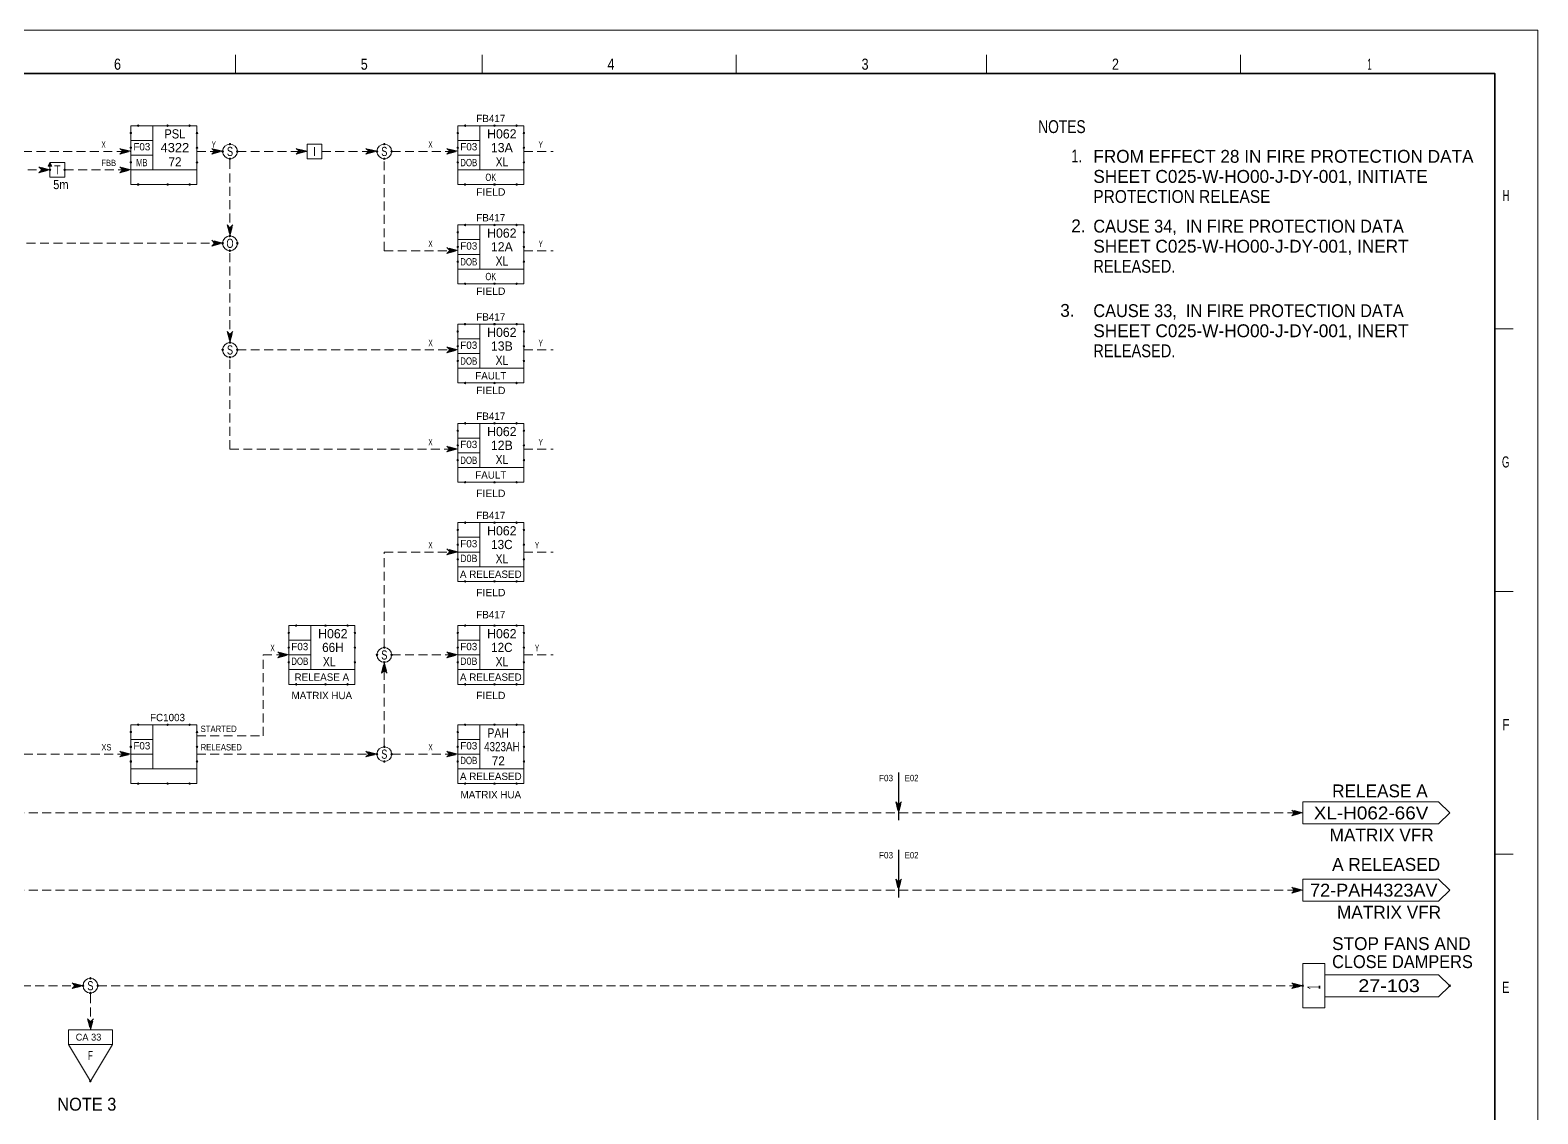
# Model space of a CAD drawing. Header units: millimetres. Extents: x 0 to 841, y 0 to 594.
# Drawn here: x 430.6 to 841, y 299.1 to 594 of the extents above; entities that cross this region are included whole.
import ezdxf
from ezdxf.enums import TextEntityAlignment as Align

# ---------------------------------------------------------------- set-up
doc = ezdxf.new("R2010")
doc.units = ezdxf.units.MM
doc.header["$LTSCALE"] = 0.81
doc.header["$PDMODE"] = 32
doc.header["$PDSIZE"] = 0.405
doc.linetypes.add('MEDIUM_DASHED', pattern=[4.5, 3, -1.5])
for name, color, linetype, lineweight in [('1', 7, 'Continuous', 13), ('46', 7, 'MEDIUM_DASHED', 13), ('48', 7, 'Continuous', 13), ('49', 7, 'Continuous', 13), ('50', 7, 'Continuous', 25), ('51', 7, 'Continuous', 13), ('53', 7, 'Continuous', 13), ('9', 7, 'Continuous', 13)]:
    doc.layers.add(name, color=color, linetype=linetype, lineweight=lineweight)
for name, color, linetype in [('12', 7, 'Continuous'), ('36', 7, 'Continuous'), ('45', 7, 'Continuous')]:
    doc.layers.add(name, color=color, linetype=linetype)

msp = doc.modelspace()

# ---------------------------------------------------------------- linework, layer by layer
at = {"layer": '1'}
for p, q in [((486.4551, 587.2614), (486.4551, 582.2276)), ((486.4551, 587.2614), (486.4551, 582.2276)), ((553.6134, 587.2614), (553.6134, 582.2276)), ((553.6134, 587.2614), (553.6134, 582.2276)), ((622.7764, 587.2614), (622.7764, 582.2276)), ((622.7764, 587.2614), (622.7764, 582.2276)), ((690.937, 587.2614), (690.937, 582.2276)), ((690.937, 587.2614), (690.937, 582.2276)), ((760.1, 587.2614), (760.1, 582.2276)), ((760.1, 587.2614), (760.1, 582.2276)), ((834.2748, 512.7606), (829.263, 512.7606)), ((834.2748, 512.7606), (829.263, 512.7606)), ((834.2748, 441.2795), (829.263, 441.2795)), ((834.2748, 441.2795), (829.263, 441.2795)), ((834.2748, 369.7992), (829.263, 369.7992)), ((834.2748, 369.7992), (829.263, 369.7992))]:
    msp.add_line(p, q, dxfattribs=at)
at = {"layer": '1', "lineweight": 25}
for p, q in [((667, 392), (667, 379)), ((667, 371), (667, 358))]:
    msp.add_line(p, q, dxfattribs=at)
at = {"layer": '1', "lineweight": 35}
msp.add_lwpolyline([(829.263, 112.0142), (829.263, 582.2276), (10.3331, 582.2276), (10.3331, 10.3819)], dxfattribs=at)
msp.add_lwpolyline([(829.263, 112.0142), (829.263, 582.2276), (10.3331, 582.2276), (10.3331, 10.3819)], dxfattribs=at)
at = {"layer": '46'}
for p, q in [((148, 561), (458, 561)), ((476, 561), (483, 561)), ((485, 538), (485, 559)), ((487, 561), (506, 561)), ((510, 561), (525, 561)), ((527, 534), (527, 559)), ((529, 561), (547, 561)), ((565, 561), (573, 561)), ((419, 556), (436, 556)), ((426, 536), (483, 536)), ((485, 509), (485, 534)), ((527, 534), (546, 534)), ((565, 534), (573, 534)), ((485, 480), (485, 505)), ((487, 507), (546, 507)), ((565, 507), (573, 507)), ((485, 480), (546, 480)), ((565, 480), (573, 480)), ((527, 452), (547, 452)), ((527, 426), (527, 452)), ((565, 452), (573, 452)), ((494, 424), (502, 424)), ((494, 402), (494, 424)), ((529, 424), (547, 424)), ((565, 424), (573, 424)), ((527, 399), (527, 422)), ((476, 402), (494, 402)), ((356, 397), (458, 397)), ((476, 397), (525, 397)), ((529, 397), (545, 397)), ((412, 381), (777, 381)), ((412, 360), (777, 360)), ((319, 334), (445, 334)), ((449, 334), (775, 334)), ((447, 322), (447, 332))]:
    msp.add_line(p, q, dxfattribs=at)
for points in [[(458.0157, 561.0315), (455.0157, 561.8315), (455.8157, 561.0315), (455.0157, 560.2315)], [(457.6157, 561.0315), (455.4157, 561.6315), (456.0157, 561.0315), (455.4157, 560.4315)], [(457.2157, 561.0315), (455.8157, 561.4315), (456.2157, 561.0315), (455.8157, 560.6315)], [(456.8157, 561.0315), (456.2157, 561.2315), (456.4157, 561.0315), (456.2157, 560.8315)], [(483.0157, 561.0315), (480.0157, 561.8315), (480.8157, 561.0315), (480.0157, 560.2315)], [(482.6157, 561.0315), (480.4157, 561.6315), (481.0157, 561.0315), (480.4157, 560.4315)], [(482.2157, 561.0315), (480.8157, 561.4315), (481.2157, 561.0315), (480.8157, 560.6315)], [(481.8157, 561.0315), (481.2157, 561.2315), (481.4157, 561.0315), (481.2157, 560.8315)], [(506.0157, 561.0315), (503.0157, 561.8315), (503.8157, 561.0315), (503.0157, 560.2315)], [(505.6157, 561.0315), (503.4157, 561.6315), (504.0157, 561.0315), (503.4157, 560.4315)], [(505.2157, 561.0315), (503.8157, 561.4315), (504.2157, 561.0315), (503.8157, 560.6315)], [(504.8157, 561.0315), (504.2157, 561.2315), (504.4157, 561.0315), (504.2157, 560.8315)], [(525.0157, 561.0315), (522.0157, 561.8315), (522.8157, 561.0315), (522.0157, 560.2315)], [(524.6157, 561.0315), (522.4157, 561.6315), (523.0157, 561.0315), (522.4157, 560.4315)], [(524.2157, 561.0315), (522.8157, 561.4315), (523.2157, 561.0315), (522.8157, 560.6315)], [(523.8157, 561.0315), (523.2157, 561.2315), (523.4157, 561.0315), (523.2157, 560.8315)], [(547.0157, 561.0315), (544.0157, 561.8315), (544.8157, 561.0315), (544.0157, 560.2315)], [(546.6157, 561.0315), (544.4157, 561.6315), (545.0157, 561.0315), (544.4157, 560.4315)], [(546.2157, 561.0315), (544.8157, 561.4315), (545.2157, 561.0315), (544.8157, 560.6315)], [(545.8157, 561.0315), (545.2157, 561.2315), (545.4157, 561.0315), (545.2157, 560.8315)], [(436, 556), (433, 556.8), (433.8, 556), (433, 555.2)], [(435.6, 556), (433.4, 556.6), (434, 556), (433.4, 555.4)], [(435.2, 556), (433.8, 556.4), (434.2, 556), (433.8, 555.6)], [(434.8, 556), (434.2, 556.2), (434.4, 556), (434.2, 555.8)], [(457.6, 556), (455.4, 556.6), (456, 556), (455.4, 555.4)], [(457.2, 556), (455.8, 556.4), (456.2, 556), (455.8, 555.6)], [(456.8, 556), (456.2, 556.2), (456.4, 556), (456.2, 555.8)], [(485, 538), (485.8, 541), (485, 540.2), (484.2, 541)], [(485, 538.4), (485.6, 540.6), (485, 540), (484.4, 540.6)], [(485, 538.8), (485.4, 540.2), (485, 539.8), (484.6, 540.2)], [(485, 539.2), (485.2, 539.8), (485, 539.6), (484.8, 539.8)], [(483.0157, 536.0315), (480.0157, 536.8315), (480.8157, 536.0315), (480.0157, 535.2315)], [(482.6157, 536.0315), (480.4157, 536.6315), (481.0157, 536.0315), (480.4157, 535.4315)], [(482.2157, 536.0315), (480.8157, 536.4315), (481.2157, 536.0315), (480.8157, 535.6315)], [(481.8157, 536.0315), (481.2157, 536.2315), (481.4157, 536.0315), (481.2157, 535.8315)], [(547.0157, 534.0315), (544.0157, 534.8315), (544.8157, 534.0315), (544.0157, 533.2315)], [(546.6157, 534.0315), (544.4157, 534.6315), (545.0157, 534.0315), (544.4157, 533.4315)], [(546.2157, 534.0315), (544.8157, 534.4315), (545.2157, 534.0315), (544.8157, 533.6315)], [(545.8157, 534.0315), (545.2157, 534.2315), (545.4157, 534.0315), (545.2157, 533.8315)], [(485, 509), (485.8, 512), (485, 511.2), (484.2, 512)], [(485, 509.4), (485.6, 511.6), (485, 511), (484.4, 511.6)], [(485, 509.8), (485.4, 511.2), (485, 510.8), (484.6, 511.2)], [(485, 510.2), (485.2, 510.8), (485, 510.6), (484.8, 510.8)], [(547.0157, 507.0315), (544.0157, 507.8315), (544.8157, 507.0315), (544.0157, 506.2315)], [(546.6157, 507.0315), (544.4157, 507.6315), (545.0157, 507.0315), (544.4157, 506.4315)], [(546.2157, 507.0315), (544.8157, 507.4315), (545.2157, 507.0315), (544.8157, 506.6315)], [(545.8157, 507.0315), (545.2157, 507.2315), (545.4157, 507.0315), (545.2157, 506.8315)], [(547.0157, 480.0315), (544.0157, 480.8315), (544.8157, 480.0315), (544.0157, 479.2315)], [(546.6157, 480.0315), (544.4157, 480.6315), (545.0157, 480.0315), (544.4157, 479.4315)], [(546.2157, 480.0315), (544.8157, 480.4315), (545.2157, 480.0315), (544.8157, 479.6315)], [(545.8157, 480.0315), (545.2157, 480.2315), (545.4157, 480.0315), (545.2157, 479.8315)], [(547.0157, 452.0315), (544.0157, 452.8315), (544.8157, 452.0315), (544.0157, 451.2315)], [(546.6157, 452.0315), (544.4157, 452.6315), (545.0157, 452.0315), (544.4157, 451.4315)], [(546.2157, 452.0315), (544.8157, 452.4315), (545.2157, 452.0315), (544.8157, 451.6315)], [(545.8157, 452.0315), (545.2157, 452.2315), (545.4157, 452.0315), (545.2157, 451.8315)], [(501.0157, 424.0315), (498.0157, 424.8315), (498.8157, 424.0315), (498.0157, 423.2315)], [(500.6157, 424.0315), (498.4157, 424.6315), (499.0157, 424.0315), (498.4157, 423.4315)], [(500.2157, 424.0315), (498.8157, 424.4315), (499.2157, 424.0315), (498.8157, 423.6315)], [(499.8157, 424.0315), (499.2157, 424.2315), (499.4157, 424.0315), (499.2157, 423.8315)], [(547.0157, 424.0315), (544.0157, 424.8315), (544.8157, 424.0315), (544.0157, 423.2315)], [(546.6157, 424.0315), (544.4157, 424.6315), (545.0157, 424.0315), (544.4157, 423.4315)], [(546.2157, 424.0315), (544.8157, 424.4315), (545.2157, 424.0315), (544.8157, 423.6315)], [(545.8157, 424.0315), (545.2157, 424.2315), (545.4157, 424.0315), (545.2157, 423.8315)], [(527, 422), (527.8, 419), (527, 419.8), (526.2, 419)], [(527, 421.6), (527.6, 419.4), (527, 420), (526.4, 419.4)], [(527, 421.2), (527.4, 419.8), (527, 420.2), (526.6, 419.8)], [(527, 420.8), (527.2, 420.2), (527, 420.4), (526.8, 420.2)], [(458.0157, 397.0315), (455.0157, 397.8315), (455.8157, 397.0315), (455.0157, 396.2315)], [(457.6157, 397.0315), (455.4157, 397.6315), (456.0157, 397.0315), (455.4157, 396.4315)], [(457.2157, 397.0315), (455.8157, 397.4315), (456.2157, 397.0315), (455.8157, 396.6315)], [(456.8157, 397.0315), (456.2157, 397.2315), (456.4157, 397.0315), (456.2157, 396.8315)], [(525.0157, 397.0315), (522.0157, 397.8315), (522.8157, 397.0315), (522.0157, 396.2315)], [(524.6157, 397.0315), (522.4157, 397.6315), (523.0157, 397.0315), (522.4157, 396.4315)], [(524.2157, 397.0315), (522.8157, 397.4315), (523.2157, 397.0315), (522.8157, 396.6315)], [(523.8157, 397.0315), (523.2157, 397.2315), (523.4157, 397.0315), (523.2157, 396.8315)], [(547.0157, 397.0315), (544.0157, 397.8315), (544.8157, 397.0315), (544.0157, 396.2315)], [(546.6157, 397.0315), (544.4157, 397.6315), (545.0157, 397.0315), (544.4157, 396.4315)], [(546.2157, 397.0315), (544.8157, 397.4315), (545.2157, 397.0315), (544.8157, 396.6315)], [(545.8157, 397.0315), (545.2157, 397.2315), (545.4157, 397.0315), (545.2157, 396.8315)], [(667, 381), (667.8, 384), (667, 383.2), (666.2, 384)], [(667, 381.4), (667.6, 383.6), (667, 383), (666.4, 383.6)], [(667, 381.8), (667.4, 383.2), (667, 382.8), (666.6, 383.2)], [(667, 382.2), (667.2, 382.8), (667, 382.6), (666.8, 382.8)], [(777, 381), (774, 381.8), (774.8, 381), (774, 380.2)], [(776.6, 381), (774.4, 381.6), (775, 381), (774.4, 380.4)], [(776.2, 381), (774.8, 381.4), (775.2, 381), (774.8, 380.6)], [(775.8, 381), (775.2, 381.2), (775.4, 381), (775.2, 380.8)], [(667, 360), (667.8, 363), (667, 362.2), (666.2, 363)], [(667, 360.4), (667.6, 362.6), (667, 362), (666.4, 362.6)], [(667, 360.8), (667.4, 362.2), (667, 361.8), (666.6, 362.2)], [(667, 361.2), (667.2, 361.8), (667, 361.6), (666.8, 361.8)], [(777, 360), (774, 360.8), (774.8, 360), (774, 359.2)], [(776.6, 360), (774.4, 360.6), (775, 360), (774.4, 359.4)], [(776.2, 360), (774.8, 360.4), (775.2, 360), (774.8, 359.6)], [(775.8, 360), (775.2, 360.2), (775.4, 360), (775.2, 359.8)], [(445, 334), (442, 334.8), (442.8, 334), (442, 333.2)], [(444.6, 334), (442.4, 334.6), (443, 334), (442.4, 333.4)], [(444.2, 334), (442.8, 334.4), (443.2, 334), (442.8, 333.6)], [(443.8, 334), (443.2, 334.2), (443.4, 334), (443.2, 333.8)], [(777, 334), (774, 334.8), (774.8, 334), (774, 333.2)], [(776.6, 334), (774.4, 334.6), (775, 334), (774.4, 333.4)], [(776.2, 334), (774.8, 334.4), (775.2, 334), (774.8, 333.6)], [(775.8, 334), (775.2, 334.2), (775.4, 334), (775.2, 333.8)], [(447, 322), (447.8, 325), (447, 324.2), (446.2, 325)], [(447, 322.4), (447.6, 324.6), (447, 324), (446.4, 324.6)], [(447, 322.8), (447.4, 324.2), (447, 323.8), (446.6, 324.2)], [(447, 323.2), (447.2, 323.8), (447, 323.6), (446.8, 323.8)]]:
    msp.add_lwpolyline(points, close=True, dxfattribs=at)
msp.add_lwpolyline([(440, 556), (458, 556), (455, 556.8), (455.8, 556), (455, 555.2), (458, 556)], dxfattribs=at)
at = {"layer": '48'}
for p, q in [((464, 568), (464, 556)), ((553, 568), (553, 556)), ((458, 564), (464, 564)), ((547, 564), (553, 564)), ((458, 560), (464, 560)), ((547, 560), (553, 560)), ((553, 541), (553, 529)), ((547, 537), (553, 537)), ((547, 533), (553, 533)), ((553, 514), (553, 502)), ((547, 510), (553, 510)), ((547, 506), (553, 506)), ((553, 487), (553, 475)), ((547, 483), (553, 483)), ((547, 479), (553, 479)), ((553, 460), (553, 448)), ((547, 456), (553, 456)), ((547, 452), (553, 452)), ((507, 432), (507, 420)), ((553, 432), (553, 420)), ((501, 428), (507, 428)), ((547, 428), (553, 428)), ((501, 424), (507, 424)), ((547, 424), (553, 424)), ((464, 405), (464, 393)), ((553, 405), (553, 393)), ((458, 401), (464, 401)), ((547, 401), (553, 401)), ((458, 397), (464, 397)), ((547, 397), (553, 397))]:
    msp.add_line(p, q, dxfattribs=at)
for points in [[(458, 568), (476, 568), (476, 556), (458, 556)], [(547, 568), (565, 568), (565, 556), (547, 556)], [(506, 559), (510, 559), (510, 563), (506, 563)], [(436, 558), (435.5, 557), (436.5, 557)], [(436, 554), (440, 554), (440, 558), (436, 558)], [(547, 541), (565, 541), (565, 529), (547, 529)], [(547, 514), (565, 514), (565, 502), (547, 502)], [(547, 487), (565, 487), (565, 475), (547, 475)], [(547, 460), (565, 460), (565, 448), (547, 448)], [(501, 432), (519, 432), (519, 420), (501, 420)], [(547, 432), (565, 432), (565, 420), (547, 420)], [(458, 405), (476, 405), (476, 393), (458, 393)], [(547, 405), (565, 405), (565, 393), (547, 393)]]:
    msp.add_lwpolyline(points, close=True, dxfattribs=at)
for points in [[(435.6378, 557.1024), (436.0315, 557.7323), (436.3465, 557.1024), (435.7953, 557.1024), (436.0315, 557.4961), (436.189, 557.1811), (435.9528, 557.1811)], [(458, 556), (458, 552), (476, 552), (476, 556)], [(547, 556), (547, 552), (565, 552), (565, 556)], [(547, 529), (547, 525), (565, 525), (565, 529)], [(547, 502), (547, 498), (565, 498), (565, 502)], [(547, 475), (547, 471), (565, 471), (565, 475)], [(547, 448), (547, 444), (565, 444), (565, 448)], [(501, 420), (501, 416), (519, 416), (519, 420)], [(547, 420), (547, 416), (565, 416), (565, 420)], [(458, 393), (458, 389), (476, 389), (476, 393)], [(547, 393), (547, 389), (565, 389), (565, 393)]]:
    msp.add_lwpolyline(points, dxfattribs=at)
for centre in [(485, 561), (527, 561), (485, 536), (485, 507), (527, 424), (527, 397), (447, 334)]:
    msp.add_circle(centre, 2, dxfattribs=at)
for p in [(460, 568), (468, 568), (474, 568), (549, 568), (557, 568), (563, 568), (458, 566), (476, 566), (485, 563), (527, 563), (547, 566), (565, 566), (458, 562), (458, 558), (476, 562), (476, 558), (483, 561), (485, 559), (487, 561), (525, 561), (527, 559), (529, 561), (547, 562), (547, 558), (565, 562), (565, 558), (436, 556), (440, 556), (460, 552), (468, 552), (474, 552), (549, 552), (557, 552), (563, 552), (485, 538), (547, 539), (549, 541), (557, 541), (563, 541), (565, 539), (483, 536), (485, 534), (487, 536), (547, 535), (565, 535), (547, 531), (565, 531), (549, 525), (557, 525), (563, 525), (549, 514), (557, 514), (563, 514), (485, 509), (547, 512), (565, 512), (483, 507), (485, 505), (487, 507), (547, 508), (565, 508), (547, 504), (565, 504), (549, 498), (557, 498), (563, 498), (547, 485), (549, 487), (557, 487), (563, 487), (565, 485), (547, 481), (565, 481), (547, 477), (565, 477), (549, 471), (557, 471), (563, 471), (549, 460), (557, 460), (563, 460), (547, 458), (565, 458), (547, 454), (565, 454), (547, 450), (565, 450), (549, 444), (557, 444), (563, 444), (503, 432), (511, 432), (517, 432), (549, 432), (557, 432), (563, 432), (501, 430), (519, 430), (547, 430), (565, 430), (501, 426), (519, 426), (525, 424), (527, 426), (529, 424), (547, 426), (565, 426), (501, 422), (519, 422), (527, 422), (547, 422), (565, 422), (503, 416), (511, 416), (517, 416), (549, 416), (557, 416), (563, 416), (458, 403), (460, 405), (468, 405), (474, 405), (476, 403), (547, 403), (549, 405), (557, 405), (563, 405), (565, 403), (458, 399), (476, 399), (527, 399), (547, 399), (565, 399), (458, 395), (476, 395), (525, 397), (527, 395), (529, 397), (547, 395), (565, 395), (460, 389), (468, 389), (474, 389), (549, 389), (557, 389), (563, 389), (445, 334), (447, 336), (449, 334), (447, 332)]:
    msp.add_point(p, dxfattribs=at)
at = {"layer": '49'}
for p, q in [((783, 340), (777, 340)), ((783, 328), (783, 340)), ((814, 337), (783, 337)), ((814, 331), (783, 331))]:
    msp.add_line(p, q, dxfattribs=at)
for points in [[(777, 340), (777, 328), (783, 328)], [(814, 337), (817, 334), (814, 331)]]:
    msp.add_lwpolyline(points, dxfattribs=at)
for p in [(777, 334), (817, 334)]:
    msp.add_point(p, dxfattribs=at)
at = {"layer": '51'}
for points in [[(814, 384), (777, 384), (777, 378), (814, 378), (817, 381)], [(814, 363), (777, 363), (777, 357), (814, 357), (817, 360)]]:
    msp.add_lwpolyline(points, close=True, dxfattribs=at)
at = {"layer": '53'}
msp.add_lwpolyline([(453, 322), (441, 322), (441, 318), (453, 318)], close=True, dxfattribs=at)
msp.add_lwpolyline([(441, 318), (447, 308), (453, 318)], dxfattribs=at)
msp.add_point((447, 308), dxfattribs=at)
at = {"layer": '9'}
msp.add_lwpolyline([(0, 0), (841, 0), (841, 594), (0, 594)], close=True, dxfattribs=at)
msp.add_lwpolyline([(0, 0), (841, 0), (841, 594), (0, 594)], close=True, dxfattribs=at)

# ---------------------------------------------------------------- texts
at = {"layer": '1'}
for s, width, p in [('6', 0.85, (454.385, 583.2346)), ('6', 0.85, (454.385, 583.2346)), ('5', 0.85, (521.5433, 583.2346)), ('5', 0.85, (521.5433, 583.2346)), ('4', 0.85, (588.7016, 583.2346)), ('4', 0.85, (588.7016, 583.2346)), ('3', 0.85, (657.8646, 583.2346)), ('3', 0.85, (657.8646, 583.2346)), ('2', 0.85, (726.0252, 583.2346)), ('2', 0.85, (726.0252, 583.2346)), ('1', 0.4, (795.1799, 583.2346)), ('1', 0.4, (795.1799, 583.2346))]:
    msp.add_text(s, height=3.02, dxfattribs=dict(at, width=width)).set_placement(p, align=Align.CENTER)
for s, width, p in [('H', 0.65, (833.2709, 547.4945)), ('H', 0.65, (833.2709, 547.4945)), ('G', 0.65, (833.2709, 475.0071)), ('G', 0.65, (833.2709, 475.0071)), ('F', 0.8, (833.2709, 403.526)), ('F', 0.8, (833.2709, 403.526)), ('E', 0.75, (833.2709, 332.0449)), ('E', 0.75, (833.2709, 332.0449))]:
    msp.add_text(s, height=3.02, dxfattribs=dict(at, width=width)).set_placement(p, align=Align.RIGHT)
at = {"layer": '12'}
msp.add_text('CA 33', height=1.875, dxfattribs=at).set_placement((443, 319.063))
at = {"layer": '36'}
for s, width, p in [('NOTES', 0.8, (705, 566)), ('1. ', 0.75, (714, 558)), ('PROTECTION RELEASE', 0.9, (720, 546.9992)), ('CAUSE 34,  IN FIRE PROTECTION DATA', 0.95, (720, 538.9189)), ('RELEASED.', 0.85, (720, 527.9992)), ('CAUSE 33,  IN FIRE PROTECTION DATA', 0.95, (720, 515.9189)), ('RELEASED.', 0.85, (720, 504.9992)), ('NOTE 3', 0.95, (438, 300))]:
    msp.add_text(s, height=3.5, dxfattribs=dict(at, width=width)).set_placement(p)
for s, p in [('FROM EFFECT 28 IN FIRE PROTECTION DATA', (720, 557.9189)), ('SHEET C025-W-HO00-J-DY-001, INITIATE ', (720, 552.4591)), ('2. ', (714, 539)), ('SHEET C025-W-HO00-J-DY-001, INERT ', (720, 533.4591)), ('3. ', (711, 516)), ('SHEET C025-W-HO00-J-DY-001, INERT ', (720, 510.4591))]:
    msp.add_text(s, height=3.5, dxfattribs=at).set_placement(p)
at = {"layer": '45'}
for s, width, p in [('X', 0.6, (450, 562.011)), ('Y', 0.6, (480, 562.011)), ('X', 0.6, (539, 562.011)), ('Y', 0.6, (569, 562.011)), ('FBB', 0.85, (450, 557.011)), ('X', 0.6, (539, 535.011)), ('Y', 0.6, (569, 535.011)), ('X', 0.6, (539, 508.011)), ('Y', 0.6, (569, 508.011)), ('X', 0.6, (539, 481.011)), ('Y', 0.6, (569, 481.011)), ('X', 0.6, (539, 453.011)), ('Y', 0.6, (568, 453.011)), ('X', 0.6, (496, 425.011)), ('Y', 0.6, (568, 425.011)), ('STARTED', 0.9, (477, 403.011)), ('XS', 0.8, (450, 398.011)), ('RELEASED', 0.9, (477, 398.011)), ('X', 0.6, (539, 398.011)), ('F03', 0.95, (661.6614, 389.626)), ('E02', 0.9, (668.6614, 389.626)), ('F03', 0.95, (661.6614, 368.626)), ('E02', 0.9, (668.6614, 368.626))]:
    msp.add_text(s, height=1.75, dxfattribs=dict(at, width=width)).set_placement(p)
at = {"layer": '49'}
for s, p in [('RELEASE A', (785, 385.2504)), ('A RELEASED', (785, 365.2504)), ('STOP FANS AND', (785, 343.6992))]:
    msp.add_text(s, height=3.5, dxfattribs=at).set_placement(p)
for s, width, p in [('XL-H062-66V', 1.1, (780, 379.2504)), ('72-PAH4323AV', 1.05, (779, 358.2504)), ('CLOSE DAMPERS', 0.95, (785, 338.8))]:
    msp.add_text(s, height=3.5, dxfattribs=dict(at, width=width)).set_placement(p)
for p in [(798.5, 373.2504), (800.5, 352.2504)]:
    msp.add_text('MATRIX VFR', height=3.5, dxfattribs=at).set_placement(p, align=Align.CENTER)
at = {"layer": '49', "width": 0.4}
msp.add_text('1', height=3.5, rotation=90, dxfattribs=at).set_placement((781.7496, 333))
at = {"layer": '49', "width": 1.15}
msp.add_text('27-103', height=3.5, dxfattribs=at).set_placement((800.5, 332.2504), align=Align.CENTER)
at = {"layer": '50'}
for s, height, p in [('FB417', 2, (555.9941, 568.9685)), ('H062', 2.5, (558.9913, 564.5331)), ('F03', 2, (461, 561.2835)), ('F03', 2, (550, 561.2835)), ('13A', 2.5, (558.9996, 560.7969)), ('FB417', 2, (555.9941, 541.9685)), ('H062', 2.5, (558.9913, 537.5331)), ('F03', 2, (550, 534.2835)), ('12A', 2.5, (558.9996, 533.7969)), ('FB417', 2, (555.9941, 514.9685)), ('H062', 2.5, (558.9913, 510.5331)), ('F03', 2, (550, 507.2835)), ('13B', 2.5, (559.0004, 506.7969)), ('FAULT', 2, (555.9937, 498.9685)), ('FB417', 2, (555.9941, 487.9685)), ('H062', 2.5, (558.9913, 483.5331)), ('F03', 2, (550, 480.2835)), ('12B', 2.5, (559.0004, 479.7969)), ('FAULT', 2, (555.9937, 471.9685)), ('FB417', 2, (555.9941, 460.9685)), ('H062', 2.5, (558.9913, 456.5331)), ('F03', 2, (550, 453.2835)), ('A RELEASED', 2, (555.9937, 444.9685)), ('FB417', 2, (555.9941, 433.9685)), ('H062', 2.5, (512.9913, 428.5331)), ('H062', 2.5, (558.9913, 428.5331)), ('F03', 2, (504, 425.2835)), ('F03', 2, (550, 425.2835)), ('RELEASE A', 2, (509.9937, 416.9685)), ('A RELEASED', 2, (555.9937, 416.9685)), ('MATRIX HUA', 2, (509.9937, 411.9685)), ('FC1003', 2, (467.9941, 405.9685)), ('F03', 2, (461, 398.2835)), ('F03', 2, (550, 398.2835)), ('A RELEASED', 2, (555.9937, 389.9685)), ('MATRIX HUA', 2, (555.9937, 384.9685))]:
    msp.add_text(s, height=height, dxfattribs=at).set_placement(p, align=Align.CENTER)
for s, height, width, p in [('PSL', 2.5, 0.9, (469.9913, 564.5331)), ('4322', 2.5, 1.05, (470, 560.7969)), ('S', 2.5, 0.75, (485.0004, 559.7496)), ('I', 2.5, 0.9, (508, 559.7496)), ('S', 2.5, 0.75, (527.0004, 559.7496)), ('MB', 2, 0.7, (460.9937, 556.9685)), ('72', 2.5, 0.95, (470.0311, 556.9189)), ('DOB', 2, 0.8, (549.9941, 556.9685)), ('XL', 2.5, 0.85, (559.0311, 556.9189)), ('T', 2.5, 0.85, (438.0004, 554.7496)), ('OK', 2, 0.7, (555.9933, 552.9685)), ('5m', 2.5, 0.9, (438.9677, 550.7496)), ('FIELD', 2, 1.05, (555.9937, 548.9685)), ('O', 2.5, 0.75, (485.0004, 534.7496)), ('DOB', 2, 0.8, (549.9941, 529.9685)), ('XL', 2.5, 0.85, (559.0311, 529.9189)), ('OK', 2, 0.7, (555.9933, 525.9685)), ('FIELD', 2, 1.05, (555.9937, 521.9685)), ('S', 2.5, 0.75, (485.0004, 505.7496)), ('DOB', 2, 0.8, (549.9941, 502.9685)), ('XL', 2.5, 0.85, (559.0311, 502.9189)), ('FIELD', 2, 1.05, (555.9937, 494.9685)), ('DOB', 2, 0.8, (549.9941, 475.9685)), ('XL', 2.5, 0.85, (559.0311, 475.9189)), ('FIELD', 2, 1.05, (555.9937, 466.9685)), ('13C', 2.5, 0.95, (559.0004, 452.7969)), ('D0B', 2, 0.9, (550.0004, 449.2835)), ('XL', 2.5, 0.85, (559.0311, 448.9189)), ('FIELD', 2, 1.05, (555.9937, 439.9685)), ('66H', 2.5, 0.95, (513, 424.7969)), ('12C', 2.5, 0.95, (559.0004, 424.7969)), ('DOB', 2, 0.8, (504.0004, 421.2835)), ('XL', 2.5, 0.85, (512.0311, 420.9189)), ('S', 2.5, 0.75, (527.0004, 422.7496)), ('D0B', 2, 0.9, (550.0004, 421.2835)), ('XL', 2.5, 0.85, (559.0311, 420.9189)), ('FIELD', 2, 1.05, (555.9937, 411.9685)), ('PAH', 2.5, 0.85, (557.9913, 401.5331)), ('S', 2.5, 0.75, (527.0004, 395.7496)), ('4323AH', 2.5, 0.8, (559, 397.7969)), ('DOB', 2, 0.8, (550.0004, 394.2835)), ('72', 2.5, 0.95, (558.0311, 393.9189)), ('S', 2.5, 0.75, (447.0004, 332.7496))]:
    msp.add_text(s, height=height, dxfattribs=dict(at, width=width)).set_placement(p, align=Align.CENTER)
at = {"layer": '53', "width": 0.65}
msp.add_text('F', height=2.5, dxfattribs=at).set_placement((447.0004, 313.7496), align=Align.CENTER)

doc.saveas('drawing.dxf')
